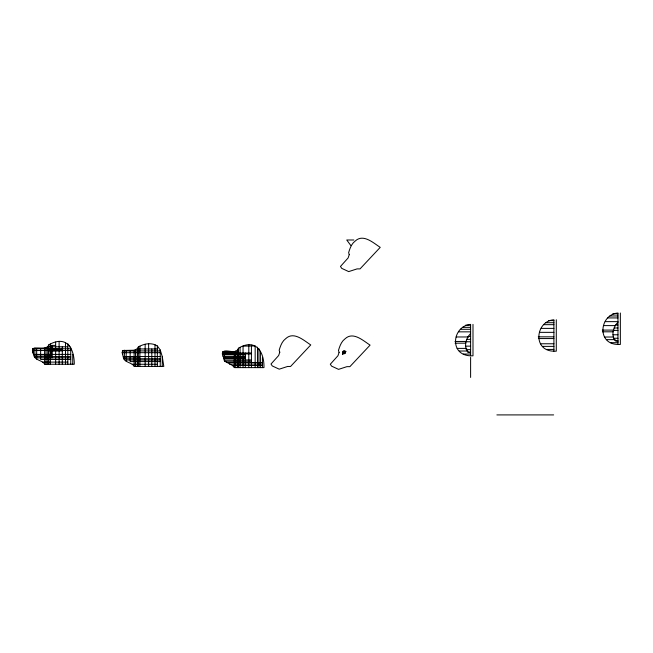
<?xml version="1.0" encoding="UTF-8"?>
<svg xmlns="http://www.w3.org/2000/svg" width="653" height="653" viewBox="0 0 653 653"><rect width="100%" height="100%" fill="white"/><g stroke="black" fill="none" stroke-linecap="round" stroke-linejoin="round"><path stroke-width="0.98" d="M50.387 354.889L33.785 354.889C28.103 343.209 41.808 350.865 47.808 346.621L48.82 344.825C66.043 334.965 74.295 347.51 74.295 364.252L44.788 364.252C42.167 359.934 34.536 360.587 33.785 354.889L32.65 350.53L33.181 348.318L33.181 352.465M222.33 353.902C222.836 347.208 233.758 354.53 237.48 349.992L238.492 348.188C255.299 338.083 264.375 351.33 263.975 367.615L234.468 367.615L232.444 365.468L224.73 361.199L222.33 353.902L251.429 353.902M342.401 354.122L343.135 351.273L344.817 350.873L345.829 351.477L344.939 353.33L342.401 354.122L343.494 352.849L343.135 351.273L344.711 351.167L345.315 352.318M122.16 352.685L122.691 350.465L134.118 350.228L137.31 348.775L138.33 346.98C144.076 343.641 151.423 342.213 157.34 345.951L160.246 350.008L162.246 356.489L163.805 366.406L134.298 366.406C131.677 362.08 124.046 362.741 123.286 357.044L122.16 352.685L160.246 352.685M470.609 352.865L467.85 352.057C463.516 346.645 465.956 338.083 470.609 333.593M617.967 341.495L615.208 340.686C610.873 335.275 613.314 326.72 617.967 322.223M344.18 353.795L345.38 352.236M343.298 353.795L343.494 352.849L342.515 352.367L343.249 352.31M470.609 355.82C448.774 355.159 452.3 326.002 470.609 324.378L470.609 355.82L472.992 355.82L472.992 324.378M553.907 351.192C532.277 350.89 535.509 321.096 553.907 319.758L553.907 351.192L556.291 351.192L556.291 319.758M617.967 344.449C596.336 344.147 599.568 314.354 617.967 313.007L617.967 344.449L620.35 344.449L620.35 313.007M62.296 349.371L51.718 349.094L50.273 350.53L51.154 351.183L62.296 350.816M343.249 351.722L343.576 351.224M52.281 350.816L52.24 349.371M52.224 351.102L52.999 350.53L52.828 349.763L51.391 348.808L48.82 350.53L51.122 351.526L52.224 351.102L52.224 357.86M345.829 351.477L344.939 353.33M353.828 239.994L346.743 239.994L350.816 245.504M612.767 313.864L617.967 313.864M609.918 315.97L617.967 315.97M607.812 317.929L617.967 317.929M548.708 320.607L553.907 320.607M605.233 321.635L617.967 321.635M545.859 322.713L553.907 322.713M543.753 324.672L553.907 324.672M615.501 325.039L617.967 325.039M465.409 325.235L470.609 325.235M603.543 325.602L615.077 325.602M462.561 327.341L470.609 327.341M614.155 327.969L617.967 327.969M541.166 328.386L553.907 328.386M460.455 329.3L470.609 329.3M602.327 330.091L614.057 330.091M613.387 330.402L617.967 330.402M458.684 331.846L470.609 331.846M602.433 331.806L613.11 331.806M539.476 332.353L553.907 332.353M612.947 334.769L617.967 334.769M468.144 336.409L470.609 336.409M538.268 336.834L553.907 336.834M456.186 336.972L468.683 336.972M604.49 337.021L613.151 337.021M613.534 338.262L617.967 338.262M538.374 338.556L553.907 338.556M466.797 339.34L470.609 339.34M606.645 339.642L615.134 339.642M615.208 340.686L617.967 340.686M454.97 341.462L466.699 341.462M466.03 341.772L470.609 341.772M610.628 342.686L617.967 342.686M455.076 343.176L465.752 343.176M540.423 343.764L553.907 343.764M50.387 345.404L55.644 345.404M465.589 346.139L470.609 346.139M542.578 346.384L553.907 346.384M48.82 346.8L67.83 346.8M457.133 348.392L466.756 348.392M32.83 348.775L70.736 348.775M138.33 348.955L157.34 348.955M546.569 349.428L553.907 349.428M466.177 349.633L470.609 349.633M52.828 349.763L62.296 349.763M32.65 350.53L70.736 350.53M122.331 350.93L160.246 350.93M459.288 351.012L467.777 351.012M222.64 351.885L234.288 351.885M467.85 352.057L470.609 352.057M222.502 352.138L238.492 352.138M222.355 353.012L251.429 353.012M463.271 354.057L470.609 354.057M34.013 354.399L70.736 354.399M222.51 354.767L245.316 354.767M223.032 356.456L245.316 356.456M34.242 356.603L70.736 356.603M123.515 356.546L160.246 356.546M123.286 357.044L139.897 357.044M223.685 357.762L245.316 357.762M36.674 357.86L70.736 357.86M223.457 358.26L245.316 358.26M123.752 358.758L160.246 358.758M70.736 359.46L40.641 359.46L40.641 348.775M126.176 360.015L160.246 360.015M223.922 359.966L251.429 359.966M224.73 361.199L251.429 361.199M160.246 361.607L130.151 361.607L130.151 350.93M42.772 362.097L67.83 362.097M226.346 362.488L262.416 362.488M229.53 364.039L262.416 364.039M132.273 364.252L157.34 364.252M232.444 365.468L262.416 365.468M496.876 414.908L553.654 414.908M343.494 352.849L344.253 353.314M470.609 357.395L470.609 377.442M262.416 357.705L262.416 367.615M260.408 351.224L260.408 367.615M258.923 348.678L258.923 367.615M257.511 347.167L257.511 367.615M255.16 367.615L255.16 345.935L243.063 346.123L243.063 367.615M251.429 345.225L251.429 367.615M248.793 344.727L248.793 367.615M245.316 353.012L245.316 367.615M240.067 347.372L240.067 367.615M238.492 348.188L238.492 367.615M237.48 349.992L237.48 367.615M235.717 351.061L235.717 367.615M234.288 351.445L234.288 367.435M224.55 351.412L224.55 360.929M223.718 351.485L223.718 354.767M162.246 356.489L162.246 366.406M160.246 350.008L160.246 366.406M157.34 345.951L157.34 366.406M154.99 344.719L154.99 366.406M151.806 348.955L151.806 366.406M148.623 343.519L148.623 366.406M145.146 344.213L145.146 366.406M139.897 346.155L139.897 366.406M138.33 346.98L138.33 366.406M137.31 348.775L137.31 366.406M135.546 349.853L135.546 366.406M134.118 350.228L134.118 366.219M126.176 350.93L126.176 361.272M124.388 350.204L124.388 359.713M122.691 350.465L122.691 354.612M72.736 354.342L72.736 364.252M70.736 364.252L70.736 347.853L67.83 343.805L67.83 364.252M65.48 342.564L65.48 364.252M62.296 346.8L62.296 364.252M59.113 341.364L59.113 364.252M55.644 342.058L55.644 364.252M52.224 345.404L52.224 349.11M51.718 345.404L51.718 349.094M51.138 345.404L51.138 349.2M51.122 351.526L51.122 357.86M50.705 345.404L50.705 349.6M50.665 351.02L50.665 356.603M50.387 344.009L50.387 364.252M49.661 354.399L49.661 356.603M48.82 344.825L48.82 364.252M47.808 346.621L47.808 364.252M46.037 347.698L46.037 364.252M44.616 348.073L44.616 364.064M36.674 348.775L36.674 359.117M34.878 348.049L34.878 357.566M279.778 352.204L278.66 355.526L271.011 364.023L272.26 365.933L279.231 369.174L287.622 366.464L290.569 366.464L310.763 344.939C303.874 340.491 293.777 331.006 285.712 338.646C282.006 341.348 280.439 346 279.158 350.228L279.778 352.204M349.249 254.629L348.122 257.951L340.474 266.448L341.731 268.359L348.702 271.599L357.085 268.889L360.04 268.889L380.226 247.365C373.336 242.916 363.239 233.431 355.175 241.071C351.469 243.773 349.902 248.426 348.629 252.654L349.249 254.629M339.095 352.391L337.968 355.714L330.32 364.211L331.577 366.121L338.548 369.361L346.939 366.651L349.886 366.651L370.071 345.127C363.182 340.678 353.085 331.193 345.029 338.834C341.315 341.535 339.748 346.188 338.474 350.424L339.095 352.391"/></g></svg>
